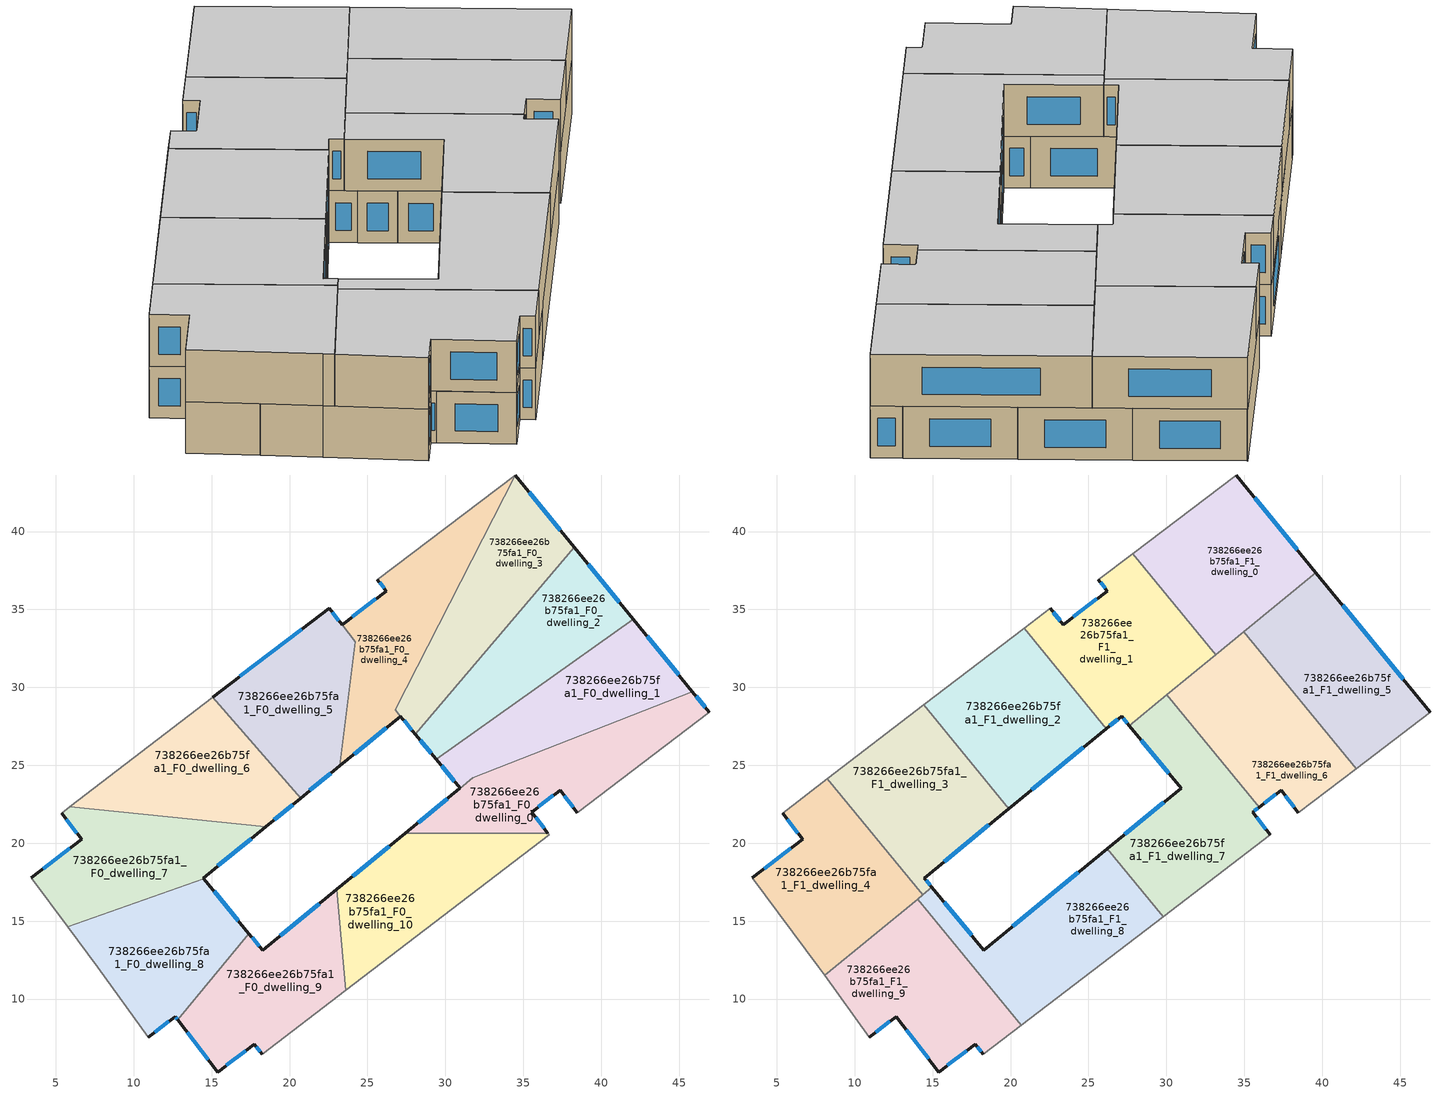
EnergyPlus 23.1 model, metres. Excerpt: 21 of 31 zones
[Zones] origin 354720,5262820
738266ee26b75fa1_F0_dwelling_0
 floor ground (EU_floor_Construction): 45.86,29.74 46.93,28.42 38.47,21.96 37.37,23.4 35.54,22 36.59,20.64 27.42,20.64 31.74,24.2 z0
 wall outside (EU_wall_Construction): 46.93,28.42 45.86,29.74 / 36.59,20.64 35.54,22 37.37,23.4 38.47,21.96 / 30.94,23.53 27.42,20.64 z0:3
 wall adiabatic (EU_wall_Construction): 38.47,21.96 46.93,28.42 z0:3
 wall to 738266ee26b75fa1_F0_dwelling_10 (EU_wall_Construction): 27.42,20.64 36.59,20.64 z0:3
 wall to 738266ee26b75fa1_F0_dwelling_1 (EU_wall_Construction): 31.74,24.2 30.94,23.54 / 45.86,29.74 31.75,24.2 z0:3
 window (EU_Window_Construction): 46.68,28.73 46.11,29.43 / 37.62,23.06 38.21,22.3 / 35.97,22.33 36.94,23.07 / 36.34,20.96 35.79,21.68 / 30.11,22.85 28.25,21.32 z0.7:2.3
738266ee26b75fa1_F0_dwelling_1
 floor ground (EU_floor_Construction): 42.06,34.37 45.86,29.74 31.74,24.2 30.94,23.54 29.4,25.4 z0
 wall outside (EU_wall_Construction): 45.86,29.74 42.06,34.37 / 29.4,25.4 30.94,23.54 z0:3
 wall to 738266ee26b75fa1_F0_dwelling_2 (EU_wall_Construction): 42.06,34.37 29.4,25.4 z0:3
 window (EU_Window_Construction): 44.97,30.82 42.95,33.28 / 29.77,24.96 30.58,23.97 z0.7:2.3
738266ee26b75fa1_F0_dwelling_10
 floor ground (EU_floor_Construction): 36.59,20.64 36.66,20.56 23.61,10.56 23.03,17.03 27.42,20.64 z0
 wall outside (EU_wall_Construction): 27.42,20.64 23.03,17.03 z0:3
 wall to 738266ee26b75fa1_F0_dwelling_9 (EU_wall_Construction): 23.03,17.03 23.61,10.56 z0:3
 wall adiabatic (EU_wall_Construction): 23.61,10.56 36.66,20.56 36.59,20.64 z0:3
 window (EU_Window_Construction): 26.39,19.8 24.06,17.88 z0.7:2.3
738266ee26b75fa1_F0_dwelling_2
 floor ground (EU_floor_Construction): 38.27,39 42.06,34.37 29.4,25.4 28.09,26.99 z0
 wall outside (EU_wall_Construction): 28.09,26.99 29.4,25.4 / 42.06,34.37 38.27,39 z0:3
 wall to 738266ee26b75fa1_F0_dwelling_3 (EU_wall_Construction): 38.27,39 28.09,26.99 z0:3
 window (EU_Window_Construction): 28.39,26.62 29.09,25.77 / 41.17,35.46 39.16,37.91 z0.7:2.3
738266ee26b75fa1_F0_dwelling_3
 floor ground (EU_floor_Construction): 34.5,43.6 38.27,39 28.09,26.99 26.78,28.58 z0
 wall outside (EU_wall_Construction): 38.27,39 34.5,43.6 / 27.12,28.16 28.09,26.99 z0:3
 wall to 738266ee26b75fa1_F0_dwelling_4 (EU_wall_Construction): 34.5,43.6 26.78,28.58 27.12,28.16 z0:3
 window (EU_Window_Construction): 37.39,40.08 35.39,42.52 / 27.35,27.88 27.86,27.27 z0.7:2.3
738266ee26b75fa1_F0_dwelling_4
 floor ground (EU_floor_Construction): 34.48,43.63 34.5,43.6 26.78,28.58 27.12,28.16 23.23,24.96 24.21,32.93 23.37,34.01 26.21,36.19 25.65,36.9 z0
 wall outside (EU_wall_Construction): 25.65,36.9 26.21,36.19 23.37,34.01 / 23.23,24.96 27.12,28.16 z0:3
 wall to 738266ee26b75fa1_F0_dwelling_5 (EU_wall_Construction): 23.37,34.01 24.21,32.93 23.23,24.96 z0:3
 wall adiabatic (EU_wall_Construction): 34.5,43.6 34.48,43.63 25.65,36.9 z0:3
 window (EU_Window_Construction): 25.54,35.68 24.04,34.52 / 25.78,36.73 26.08,36.35 / 24.14,25.71 26.21,27.41 z0.7:2.3
738266ee26b75fa1_F0_dwelling_5
 floor ground (EU_floor_Construction): 22.54,35.09 24.21,32.93 23.23,24.96 20.72,22.9 15.07,29.36 z0
 wall outside (EU_wall_Construction): 23.37,34.01 22.54,35.09 15.07,29.36 / 20.72,22.9 23.23,24.96 z0:3
 wall to 738266ee26b75fa1_F0_dwelling_6 (EU_wall_Construction): 15.07,29.36 20.72,22.9 z0:3
 window (EU_Window_Construction): 20.78,33.74 16.82,30.7 / 23.18,34.27 22.73,34.84 / 21.31,23.39 22.64,24.48 z0.7:2.3
738266ee26b75fa1_F0_dwelling_6
 floor ground (EU_floor_Construction): 15.07,29.36 20.72,22.9 18.49,21.07 5.91,22.33 z0
 wall outside (EU_wall_Construction): 18.49,21.07 20.72,22.9 z0:3
 wall to 738266ee26b75fa1_F0_dwelling_7 (EU_wall_Construction): 5.91,22.33 18.49,21.07 z0:3
 wall adiabatic (EU_wall_Construction): 15.07,29.36 5.91,22.33 z0:3
 window (EU_Window_Construction): 19.01,21.5 20.2,22.47 z0.7:2.3
 ceiling adiabatic (EU_roof_Construction): 20.72,22.9 15.07,29.36 5.91,22.33 8.25,24.13 10.07,21.92 18.49,21.07 z3
738266ee26b75fa1_F0_dwelling_7
 floor ground (EU_floor_Construction): 18.49,21.07 14.46,17.76 14.48,17.74 5.76,14.64 3.43,17.78 6.66,20.26 5.37,21.92 5.91,22.33 z0
 wall outside (EU_wall_Construction): 5.37,21.92 6.66,20.26 3.43,17.78 / 14.48,17.74 14.46,17.76 18.49,21.07 z0:3
 wall adiabatic (EU_wall_Construction): 5.91,22.33 5.37,21.92 / 3.43,17.78 5.76,14.64 z0:3
 wall to 738266ee26b75fa1_F0_dwelling_8 (EU_wall_Construction): 5.76,14.64 14.48,17.74 z0:3
 window (EU_Window_Construction): 5.67,21.53 6.36,20.65 / 15.41,18.54 17.54,20.29 / 5.9,19.68 4.19,18.36 z0.7:2.3
738266ee26b75fa1_F0_dwelling_8
 floor ground (EU_floor_Construction): 14.48,17.74 17.4,14.2 12.83,8.66 12.66,8.88 10.94,7.55 7.69,12.04 5.76,14.64 z0
 wall outside (EU_wall_Construction): 17.4,14.2 14.48,17.74 / 10.94,7.55 12.66,8.88 12.83,8.66 z0:3
 wall adiabatic (EU_wall_Construction): 5.76,14.64 7.69,12.04 10.94,7.55 z0:3
 wall to 738266ee26b75fa1_F0_dwelling_9 (EU_wall_Construction): 12.83,8.66 17.4,14.2 z0:3
 window (EU_Window_Construction): 16.71,15.03 15.17,16.91 / 12.7,8.83 12.79,8.71 / 11.34,7.86 12.25,8.57 z0.7:2.3
738266ee26b75fa1_F0_dwelling_9
 floor ground (EU_floor_Construction): 23.03,17.03 23.61,10.56 18.24,6.45 17.73,7.11 15.4,5.32 12.83,8.66 17.4,14.2 18.28,13.13 z0
 wall outside (EU_wall_Construction): 12.83,8.66 15.4,5.32 17.73,7.11 18.24,6.45 / 23.03,17.03 18.28,13.13 17.4,14.2 z0:3
 wall adiabatic (EU_wall_Construction): 18.24,6.45 23.61,10.56 z0:3
 window (EU_Window_Construction): 15.94,5.74 17.18,6.69 / 13.43,7.87 14.79,6.1 / 18.07,13.38 17.6,13.95 / 21.91,16.12 19.39,14.05 / 17.85,6.95 18.12,6.6 z0.7:2.3
738266ee26b75fa1_F1_dwelling_0
 floor to 738266ee26b75fa1_F0_dwelling_3 (EU_floor_Construction): 34.5,43.6 38.27,39 32.8,32.54 30.35,35.53 z3
 floor to 738266ee26b75fa1_F0_dwelling_2 (EU_floor_Construction): 38.27,39 39.6,37.37 33.17,32.09 32.8,32.54 z3
 floor to 738266ee26b75fa1_F0_dwelling_4 (EU_floor_Construction): 34.48,43.63 34.5,43.6 30.35,35.53 27.85,38.58 z3
 wall outside (EU_wall_Construction): 39.6,37.37 34.48,43.63 z3:6
 wall to 738266ee26b75fa1_F1_dwelling_1 (EU_wall_Construction): 27.85,38.58 33.17,32.09 z3:6
 wall adiabatic (EU_wall_Construction): 34.48,43.63 27.85,38.58 z3:6
 wall to 738266ee26b75fa1_F1_dwelling_5 (EU_wall_Construction): 34.97,33.58 39.6,37.37 z3:6
 wall to 738266ee26b75fa1_F1_dwelling_6 (EU_wall_Construction): 33.17,32.09 34.97,33.58 z3:6
 window (EU_Window_Construction): 38.4,38.84 35.68,42.16 z3.7:5.3
 ceiling to 738266ee26b75fa1_F2_dwelling_0 (EU_floor_Construction): 39.6,37.37 34.48,43.63 27.85,38.58 33.17,32.09 z6
738266ee26b75fa1_F1_dwelling_1
 floor to 738266ee26b75fa1_F0_dwelling_4 (EU_floor_Construction): 27.85,38.58 30.35,35.53 26.78,28.58 27.12,28.16 26.15,27.36 23.87,30.14 24.21,32.93 23.37,34.01 26.21,36.19 25.65,36.9 z3
 floor to 738266ee26b75fa1_F0_dwelling_5 (EU_floor_Construction): 22.54,35.09 24.21,32.93 23.87,30.14 20.87,33.8 z3
 floor to 738266ee26b75fa1_F0_dwelling_3 (EU_floor_Construction): 30.35,35.53 32.8,32.54 30.69,30.07 27.63,27.55 26.78,28.58 z3
 floor to 738266ee26b75fa1_F0_dwelling_2 (EU_floor_Construction): 32.8,32.54 33.17,32.09 30.69,30.07 z3
 wall outside (EU_wall_Construction): 25.65,36.9 26.21,36.19 23.37,34.01 22.54,35.09 / 26.15,27.36 27.12,28.16 27.62,27.55 z3:6
 wall adiabatic (EU_wall_Construction): 27.85,38.58 25.65,36.9 / 22.54,35.09 20.87,33.8 z3:6
 wall to 738266ee26b75fa1_F1_dwelling_2 (EU_wall_Construction): 20.87,33.8 26.15,27.36 z3:6
 wall to 738266ee26b75fa1_F1_dwelling_6 (EU_wall_Construction): 30.04,29.53 33.17,32.09 z3:6
 wall to 738266ee26b75fa1_F1_dwelling_7 (EU_wall_Construction): 27.62,27.55 30.04,29.53 z3:6
 window (EU_Window_Construction): 25.78,36.73 26.08,36.35 / 27.24,28.01 27.51,27.69 / 26.38,27.55 26.89,27.97 / 23.18,34.26 22.74,34.83 / 25.54,35.68 24.04,34.52 z3.7:5.3
 ceiling to 738266ee26b75fa1_F2_dwelling_1 (EU_floor_Construction): 33.17,32.09 27.85,38.58 25.65,36.9 26.21,36.19 23.37,34.01 22.54,35.09 20.87,33.8 26.15,27.36 27.12,28.16 27.62,27.55 z6
738266ee26b75fa1_F1_dwelling_2
 floor to 738266ee26b75fa1_F0_dwelling_5 (EU_floor_Construction): 20.87,33.8 23.87,30.14 23.23,24.96 20.72,22.9 15.07,29.36 z3
 floor to 738266ee26b75fa1_F0_dwelling_4 (EU_floor_Construction): 23.87,30.14 26.15,27.36 23.23,24.96 z3
 floor adiabatic (EU_floor_Construction): 15.07,29.36 20.72,22.9 19.89,22.22 14.43,28.87 z3
 wall outside (EU_wall_Construction): 19.89,22.22 26.15,27.36 z3:6
 wall to 738266ee26b75fa1_F1_dwelling_3 (EU_wall_Construction): 14.43,28.87 19.89,22.22 z3:6
 wall adiabatic (EU_wall_Construction): 20.87,33.8 14.43,28.87 z3:6
 window (EU_Window_Construction): 21.36,23.43 24.68,26.15 z3.7:5.3
 ceiling to 738266ee26b75fa1_F2_dwelling_2 (EU_floor_Construction): 26.15,27.36 20.87,33.8 14.43,28.87 19.89,22.22 z6
738266ee26b75fa1_F1_dwelling_3
 floor adiabatic (EU_floor_Construction): 14.43,28.87 19.89,22.22 18.49,21.07 10.07,21.92 8.25,24.13 z3
 floor to 738266ee26b75fa1_F0_dwelling_7 (EU_floor_Construction): 18.49,21.07 14.46,17.76 14.48,17.73 13.72,17.46 10.07,21.92 z3
 floor to 738266ee26b75fa1_F0_dwelling_8 (EU_floor_Construction): 14.48,17.73 14.96,17.16 14.36,16.68 13.72,17.46 z3
 wall outside (EU_wall_Construction): 14.96,17.16 14.46,17.76 19.89,22.22 z3:6
 wall to 738266ee26b75fa1_F1_dwelling_4 (EU_wall_Construction): 8.25,24.13 14.36,16.68 z3:6
 wall adiabatic (EU_wall_Construction): 14.43,28.87 8.25,24.13 z3:6
 wall to 738266ee26b75fa1_F1_dwelling_8 (EU_wall_Construction): 14.36,16.68 14.96,17.16 z3:6
 window (EU_Window_Construction): 14.84,17.3 14.58,17.62 / 15.74,18.81 18.62,21.17 z3.7:5.3
 ceiling to 738266ee26b75fa1_F2_dwelling_3 (EU_floor_Construction): 14.96,17.16 14.46,17.76 19.89,22.22 14.43,28.87 8.25,24.13 14.36,16.68 z6
738266ee26b75fa1_F1_dwelling_4
 floor to 738266ee26b75fa1_F0_dwelling_7 (EU_floor_Construction): 10.07,21.92 13.72,17.46 5.76,14.64 3.43,17.78 6.66,20.26 5.37,21.92 5.91,22.33 z3
 floor to 738266ee26b75fa1_F0_dwelling_8 (EU_floor_Construction): 13.72,17.46 14.36,16.68 8.07,11.52 7.69,12.04 5.76,14.64 z3
 floor to 738266ee26b75fa1_F0_dwelling_6 (EU_floor_Construction): 8.25,24.13 10.07,21.92 5.91,22.33 z3
 wall outside (EU_wall_Construction): 5.37,21.92 6.66,20.26 3.43,17.78 z3:6
 wall adiabatic (EU_wall_Construction): 8.25,24.13 5.37,21.92 / 3.43,17.78 7.69,12.04 8.07,11.52 z3:6
 wall to 738266ee26b75fa1_F1_dwelling_9 (EU_wall_Construction): 8.07,11.52 14.04,16.41 z3:6
 wall to 738266ee26b75fa1_F1_dwelling_8 (EU_wall_Construction): 14.04,16.41 14.36,16.68 z3:6
 window (EU_Window_Construction): 5.9,19.68 4.19,18.36 / 5.67,21.53 6.36,20.65 z3.7:5.3
 ceiling to 738266ee26b75fa1_F2_dwelling_4 (EU_floor_Construction): 14.36,16.68 8.25,24.13 5.37,21.92 6.66,20.26 3.43,17.78 7.69,12.04 8.07,11.52 z6
738266ee26b75fa1_F1_dwelling_5
 floor to 738266ee26b75fa1_F0_dwelling_1 (EU_floor_Construction): 42.06,34.37 45.86,29.74 40,27.44 37.17,30.9 z3
 floor to 738266ee26b75fa1_F0_dwelling_0 (EU_floor_Construction): 45.86,29.74 46.93,28.42 42.18,24.79 40,27.44 z3
 floor to 738266ee26b75fa1_F0_dwelling_2 (EU_floor_Construction): 39.6,37.37 42.06,34.37 37.17,30.9 34.97,33.58 z3
 wall outside (EU_wall_Construction): 46.93,28.42 39.6,37.37 z3:6
 wall to 738266ee26b75fa1_F1_dwelling_6 (EU_wall_Construction): 34.97,33.58 42.18,24.79 z3:6
 wall adiabatic (EU_wall_Construction): 42.18,24.79 46.93,28.42 z3:6
 window (EU_Window_Construction): 45.21,30.52 41.32,35.27 z3.7:5.3
 ceiling to 738266ee26b75fa1_F2_dwelling_5 (EU_floor_Construction): 46.93,28.42 39.6,37.37 34.97,33.58 42.18,24.79 z6
738266ee26b75fa1_F1_dwelling_6
 floor to 738266ee26b75fa1_F0_dwelling_0 (EU_floor_Construction): 40,27.44 42.18,24.79 38.47,21.96 37.37,23.4 35.96,22.31 33.76,24.99 z3
 floor to 738266ee26b75fa1_F0_dwelling_1 (EU_floor_Construction): 37.17,30.9 40,27.44 33.76,24.99 31.95,27.2 z3
 floor to 738266ee26b75fa1_F0_dwelling_2 (EU_floor_Construction): 34.97,33.58 37.17,30.9 31.95,27.2 30.14,29.41 30.69,30.07 z3
 floor to 738266ee26b75fa1_F0_dwelling_3 (EU_floor_Construction): 30.69,30.07 30.14,29.41 30.04,29.53 z3
 wall outside (EU_wall_Construction): 35.96,22.31 37.37,23.4 38.47,21.96 z3:6
 wall adiabatic (EU_wall_Construction): 38.47,21.96 42.18,24.79 z3:6
 wall to 738266ee26b75fa1_F1_dwelling_7 (EU_wall_Construction): 30.04,29.53 35.96,22.31 z3:6
 window (EU_Window_Construction): 37.62,23.06 38.21,22.3 / 36.29,22.57 37.03,23.14 z3.7:5.3
 ceiling to 738266ee26b75fa1_F2_dwelling_6 (EU_floor_Construction): 42.18,24.79 34.97,33.58 30.04,29.53 35.96,22.31 37.37,23.4 38.47,21.96 z6
738266ee26b75fa1_F1_dwelling_7
 floor to 738266ee26b75fa1_F0_dwelling_2 (EU_floor_Construction): 30.14,29.41 31.95,27.2 29.4,25.4 28.09,26.99 z3
 floor to 738266ee26b75fa1_F0_dwelling_0 (EU_floor_Construction): 35.96,22.31 35.54,22 36.59,20.64 27.42,20.64 31.75,24.2 33.76,24.99 z3
 floor to 738266ee26b75fa1_F0_dwelling_10 (EU_floor_Construction): 36.59,20.64 36.66,20.56 29.79,15.3 26.22,19.65 27.42,20.64 z3
 floor to 738266ee26b75fa1_F0_dwelling_1 (EU_floor_Construction): 31.95,27.2 33.76,24.99 31.75,24.2 30.94,23.54 29.4,25.4 z3
 floor to 738266ee26b75fa1_F0_dwelling_3 (EU_floor_Construction): 30.04,29.53 30.14,29.41 28.09,26.99 28.04,27.05 27.63,27.55 z3
 wall outside (EU_wall_Construction): 27.62,27.55 30.94,23.54 26.22,19.65 / 36.66,20.56 35.54,22 35.96,22.31 z3:6
 wall to 738266ee26b75fa1_F1_dwelling_8 (EU_wall_Construction): 26.22,19.65 29.79,15.3 z3:6
 wall adiabatic (EU_wall_Construction): 29.79,15.3 36.66,20.56 z3:6
 window (EU_Window_Construction): 29.83,22.62 27.33,20.56 / 28.4,26.61 30.16,24.48 / 35.64,22.07 35.86,22.24 / 36.39,20.9 35.81,21.66 z3.7:5.3
 ceiling to 738266ee26b75fa1_F2_dwelling_7 (EU_floor_Construction): 36.66,20.56 35.54,22 35.96,22.31 30.04,29.53 27.62,27.55 30.94,23.54 26.22,19.65 29.79,15.3 z6
738266ee26b75fa1_F1_dwelling_8
 floor to 738266ee26b75fa1_F0_dwelling_10 (EU_floor_Construction): 26.22,19.65 29.79,15.3 23.61,10.56 23.03,17.03 z3
 floor to 738266ee26b75fa1_F0_dwelling_8 (EU_floor_Construction): 14.96,17.16 17.4,14.2 16.62,13.26 14.04,16.41 z3
 floor to 738266ee26b75fa1_F0_dwelling_9 (EU_floor_Construction): 23.03,17.03 23.61,10.56 20.68,8.32 16.62,13.26 17.4,14.2 18.28,13.13 z3
 wall outside (EU_wall_Construction): 26.22,19.65 18.28,13.13 14.96,17.16 z3:6
 wall adiabatic (EU_wall_Construction): 20.68,8.32 29.79,15.3 z3:6
 wall to 738266ee26b75fa1_F1_dwelling_9 (EU_wall_Construction): 14.04,16.41 20.68,8.32 z3:6
 window (EU_Window_Construction): 17.5,14.08 15.74,16.22 / 24.35,18.12 20.14,14.66 z3.7:5.3
 ceiling to 738266ee26b75fa1_F2_dwelling_8 (EU_floor_Construction): 29.79,15.3 26.22,19.65 18.28,13.13 14.96,17.16 14.04,16.41 20.68,8.32 z6
738266ee26b75fa1_F1_dwelling_9
 floor to 738266ee26b75fa1_F0_dwelling_8 (EU_floor_Construction): 14.04,16.41 16.62,13.26 12.83,8.66 12.66,8.88 10.94,7.55 8.07,11.52 z3
 floor to 738266ee26b75fa1_F0_dwelling_9 (EU_floor_Construction): 16.62,13.26 20.68,8.32 18.24,6.45 17.73,7.11 15.4,5.32 12.83,8.66 z3
 wall outside (EU_wall_Construction): 10.94,7.55 12.66,8.88 15.4,5.32 17.73,7.11 18.24,6.45 z3:6
 wall adiabatic (EU_wall_Construction): 8.07,11.52 10.94,7.55 / 18.24,6.45 20.68,8.32 z3:6
 window (EU_Window_Construction): 13.3,8.04 14.75,6.15 / 11.34,7.86 12.25,8.57 / 17.85,6.95 18.12,6.6 / 15.94,5.74 17.18,6.69 z3.7:5.3
 ceiling to 738266ee26b75fa1_F2_dwelling_9 (EU_floor_Construction): 18.24,6.45 20.68,8.32 14.04,16.41 8.07,11.52 10.94,7.55 12.66,8.88 15.4,5.32 17.73,7.11 z6
[Building]
EU S2 Campaign: North Axis=0; Terrain=City; Solar Distribution=FullExterior
[Site:Location]
Budapest.Ferenc.Liszt.Intl.AP: Latitude=47.437; Longitude=19.256; Time Zone=1; Elevation=185
[SizingPeriod:WeatherFileDays]
AnnualSizingPeriod: Begin Month=1; Begin Day of Month=1; End Month=12; End Day of Month=31; Day of Week for Start Day=Monday; Use Weather File Daylight Saving Period=No; Use Weather File Rain and Snow Indicators=No
[MATERIAL]
EU_InternalMass_Material: Roughness=MediumRough; Thickness=0.1; Conductivity=1; Density=1800; Specific Heat=900; Thermal Absorptance=0.9; Solar Absorptance=0.7; Visible Absorptance=0.7
[MATERIAL:NOMASS] Roughness=MediumRough; Thermal Absorptance=0.9; Solar Absorptance=0.7; Visible Absorptance=0.7
Name | Thermal Resistance
EU_wall_NoMass | 0.832559
EU_roof_NoMass | 1.39638
EU_floor_NoMass | 0.872794
[WINDOWMATERIAL:SIMPLEGLAZINGSYSTEM]
EU_Window_SimpleGlazing: UFactor=2.79869; Solar Heat Gain Coefficient=0.75; Visible Transmittance=0.75
[CONSTRUCTION]
EU_wall_Construction: EU_wall_NoMass
EU_roof_Construction: EU_roof_NoMass
EU_floor_Construction: EU_floor_NoMass
EU_Window_Construction: EU_Window_SimpleGlazing
EU_InternalMass_Construction: EU_InternalMass_Material
[ZONE] Type=1; Multiplier=1; Ceiling Height=autocalculate; Floor Area=autocalculate; Part of Total Floor Area=Yes
Name | Volume
738266ee26b75fa1_F0_dwelling_0 | 186.58
738266ee26b75fa1_F1_dwelling_0 | 205.801
738266ee26b75fa1_F0_dwelling_1 | 187.631
738266ee26b75fa1_F1_dwelling_1; 738266ee26b75fa1_F1_dwelling_9 | 205.797
738266ee26b75fa1_F0_dwelling_10; 738266ee26b75fa1_F0_dwelling_8 | 187.1
738266ee26b75fa1_F0_dwelling_2 | 187.088
738266ee26b75fa1_F1_dwelling_2 | 205.811
738266ee26b75fa1_F0_dwelling_3 | 186.078
738266ee26b75fa1_F1_dwelling_3 | 205.783
738266ee26b75fa1_F0_dwelling_4 | 190.873
738266ee26b75fa1_F1_dwelling_4 | 205.788
738266ee26b75fa1_F0_dwelling_5 | 184.318
738266ee26b75fa1_F1_dwelling_5 | 205.792
738266ee26b75fa1_F0_dwelling_6 | 187.117
738266ee26b75fa1_F1_dwelling_6 | 205.807
738266ee26b75fa1_F0_dwelling_7 | 187.097
738266ee26b75fa1_F1_dwelling_7; 738266ee26b75fa1_F1_dwelling_8 | 205.812
738266ee26b75fa1_F0_dwelling_9 | 187.076
[INTERNALMASS] Construction=EU_InternalMass_Construction
Name | Zone or ZoneList | Surface Area
738266ee26b75fa1_F0_dwelling_0_EU_InternalMass | 738266ee26b75fa1_F0_dwelling_0 | 62.1923
738266ee26b75fa1_F0_dwelling_1_EU_InternalMass | 738266ee26b75fa1_F0_dwelling_1 | 62.5435
738266ee26b75fa1_F0_dwelling_2_EU_InternalMass | 738266ee26b75fa1_F0_dwelling_2 | 62.3629
738266ee26b75fa1_F0_dwelling_3_EU_InternalMass | 738266ee26b75fa1_F0_dwelling_3 | 62.0293
738266ee26b75fa1_F0_dwelling_4_EU_InternalMass | 738266ee26b75fa1_F0_dwelling_4 | 63.6263
738266ee26b75fa1_F0_dwelling_5_EU_InternalMass | 738266ee26b75fa1_F0_dwelling_5 | 61.437
738266ee26b75fa1_F0_dwelling_6_EU_InternalMass | 738266ee26b75fa1_F0_dwelling_6 | 62.3724
738266ee26b75fa1_F0_dwelling_7_EU_InternalMass | 738266ee26b75fa1_F0_dwelling_7 | 62.3656
738266ee26b75fa1_F0_dwelling_8_EU_InternalMass | 738266ee26b75fa1_F0_dwelling_8 | 62.3668
738266ee26b75fa1_F0_dwelling_9_EU_InternalMass | 738266ee26b75fa1_F0_dwelling_9 | 62.3589
738266ee26b75fa1_F0_dwelling_10_EU_InternalMass | 738266ee26b75fa1_F0_dwelling_10 | 62.3667
738266ee26b75fa1_F1_dwelling_0_EU_InternalMass | 738266ee26b75fa1_F1_dwelling_0 | 68.6006
738266ee26b75fa1_F1_dwelling_1_EU_InternalMass | 738266ee26b75fa1_F1_dwelling_1 | 68.5987
738266ee26b75fa1_F1_dwelling_2_EU_InternalMass | 738266ee26b75fa1_F1_dwelling_2 | 68.6038
738266ee26b75fa1_F1_dwelling_3_EU_InternalMass | 738266ee26b75fa1_F1_dwelling_3 | 68.5941
738266ee26b75fa1_F1_dwelling_4_EU_InternalMass | 738266ee26b75fa1_F1_dwelling_4 | 68.5959
738266ee26b75fa1_F1_dwelling_5_EU_InternalMass | 738266ee26b75fa1_F1_dwelling_5 | 68.5975
738266ee26b75fa1_F1_dwelling_6_EU_InternalMass | 738266ee26b75fa1_F1_dwelling_6 | 68.6024
738266ee26b75fa1_F1_dwelling_7_EU_InternalMass | 738266ee26b75fa1_F1_dwelling_7 | 68.6041
738266ee26b75fa1_F1_dwelling_8_EU_InternalMass | 738266ee26b75fa1_F1_dwelling_8 | 68.604
738266ee26b75fa1_F1_dwelling_9_EU_InternalMass | 738266ee26b75fa1_F1_dwelling_9 | 68.5994
[OTHEREQUIPMENT] Fuel Type=Electricity; Design Level Calculation Method=Watts/Area; Power per Zone Floor Area=1; Fraction Latent=0; Fraction Radiant=0; Fraction Lost=0; Carbon Dioxide Generation Rate=0; EndUse Subcategory=EU_Step8_InternalGains
Name | Zone or ZoneList or Space or SpaceList | Schedule
EU_Step8_InternalGain_738266ee26b75fa1_F0_dwelling_0_f000 | 738266ee26b75fa1_F0_dwelling_0 | EU_Step8_GainSchedule_738266ee26b75fa1_F0_dwelling_0_f000
EU_Step8_InternalGain_738266ee26b75fa1_F0_dwelling_1_f000 | 738266ee26b75fa1_F0_dwelling_1 | EU_Step8_GainSchedule_738266ee26b75fa1_F0_dwelling_1_f000
EU_Step8_InternalGain_738266ee26b75fa1_F0_dwelling_2_f000 | 738266ee26b75fa1_F0_dwelling_2 | EU_Step8_GainSchedule_738266ee26b75fa1_F0_dwelling_2_f000
EU_Step8_InternalGain_738266ee26b75fa1_F0_dwelling_3_f000 | 738266ee26b75fa1_F0_dwelling_3 | EU_Step8_GainSchedule_738266ee26b75fa1_F0_dwelling_3_f000
EU_Step8_InternalGain_738266ee26b75fa1_F0_dwelling_4_f000 | 738266ee26b75fa1_F0_dwelling_4 | EU_Step8_GainSchedule_738266ee26b75fa1_F0_dwelling_4_f000
EU_Step8_InternalGain_738266ee26b75fa1_F0_dwelling_5_f000 | 738266ee26b75fa1_F0_dwelling_5 | EU_Step8_GainSchedule_738266ee26b75fa1_F0_dwelling_5_f000
EU_Step8_InternalGain_738266ee26b75fa1_F0_dwelling_6_f000 | 738266ee26b75fa1_F0_dwelling_6 | EU_Step8_GainSchedule_738266ee26b75fa1_F0_dwelling_6_f000
EU_Step8_InternalGain_738266ee26b75fa1_F0_dwelling_7_f000 | 738266ee26b75fa1_F0_dwelling_7 | EU_Step8_GainSchedule_738266ee26b75fa1_F0_dwelling_7_f000
EU_Step8_InternalGain_738266ee26b75fa1_F0_dwelling_8_f000 | 738266ee26b75fa1_F0_dwelling_8 | EU_Step8_GainSchedule_738266ee26b75fa1_F0_dwelling_8_f000
EU_Step8_InternalGain_738266ee26b75fa1_F0_dwelling_9_f000 | 738266ee26b75fa1_F0_dwelling_9 | EU_Step8_GainSchedule_738266ee26b75fa1_F0_dwelling_9_f000
EU_Step8_InternalGain_738266ee26b75fa1_F0_dwelling_10_f000 | 738266ee26b75fa1_F0_dwelling_10 | EU_Step8_GainSchedule_738266ee26b75fa1_F0_dwelling_10_f000
EU_Step8_InternalGain_738266ee26b75fa1_F1_dwelling_0_f000 | 738266ee26b75fa1_F1_dwelling_0 | EU_Step8_GainSchedule_738266ee26b75fa1_F1_dwelling_0_f000
EU_Step8_InternalGain_738266ee26b75fa1_F1_dwelling_1_f000 | 738266ee26b75fa1_F1_dwelling_1 | EU_Step8_GainSchedule_738266ee26b75fa1_F1_dwelling_1_f000
EU_Step8_InternalGain_738266ee26b75fa1_F1_dwelling_2_f000 | 738266ee26b75fa1_F1_dwelling_2 | EU_Step8_GainSchedule_738266ee26b75fa1_F1_dwelling_2_f000
EU_Step8_InternalGain_738266ee26b75fa1_F1_dwelling_3_f000 | 738266ee26b75fa1_F1_dwelling_3 | EU_Step8_GainSchedule_738266ee26b75fa1_F1_dwelling_3_f000
EU_Step8_InternalGain_738266ee26b75fa1_F1_dwelling_4_f000 | 738266ee26b75fa1_F1_dwelling_4 | EU_Step8_GainSchedule_738266ee26b75fa1_F1_dwelling_4_f000
EU_Step8_InternalGain_738266ee26b75fa1_F1_dwelling_5_f000 | 738266ee26b75fa1_F1_dwelling_5 | EU_Step8_GainSchedule_738266ee26b75fa1_F1_dwelling_5_f000
EU_Step8_InternalGain_738266ee26b75fa1_F1_dwelling_6_f000 | 738266ee26b75fa1_F1_dwelling_6 | EU_Step8_GainSchedule_738266ee26b75fa1_F1_dwelling_6_f000
EU_Step8_InternalGain_738266ee26b75fa1_F1_dwelling_7_f000 | 738266ee26b75fa1_F1_dwelling_7 | EU_Step8_GainSchedule_738266ee26b75fa1_F1_dwelling_7_f000
EU_Step8_InternalGain_738266ee26b75fa1_F1_dwelling_8_f000 | 738266ee26b75fa1_F1_dwelling_8 | EU_Step8_GainSchedule_738266ee26b75fa1_F1_dwelling_8_f000
EU_Step8_InternalGain_738266ee26b75fa1_F1_dwelling_9_f000 | 738266ee26b75fa1_F1_dwelling_9 | EU_Step8_GainSchedule_738266ee26b75fa1_F1_dwelling_9_f000
[ZONEVENTILATION:DESIGNFLOWRATE] Schedule=EU_AlwaysOn; Design Flow Rate Calculation Method=AirChanges/Hour; Air Changes per Hour=0.475469; Ventilation Type=Natural; Fan Pressure Rise=0; Fan Total Efficiency=1; Constant Term Coefficient=1; Temperature Term Coefficient=0; Velocity Term Coefficient=0; Velocity Squared Term Coefficient=0; Minimum Indoor Temperature=-100; Maximum Indoor Temperature=100; Delta Temperature=-100; Minimum Outdoor Temperature=-100; Maximum Outdoor Temperature=100; Maximum Wind Speed=40
Name | Zone or ZoneList or Space or SpaceList
EU_ConstantAir_738266ee26b75fa1_F0_dwelling_0 | 738266ee26b75fa1_F0_dwelling_0
EU_ConstantAir_738266ee26b75fa1_F0_dwelling_1 | 738266ee26b75fa1_F0_dwelling_1
EU_ConstantAir_738266ee26b75fa1_F0_dwelling_2 | 738266ee26b75fa1_F0_dwelling_2
EU_ConstantAir_738266ee26b75fa1_F0_dwelling_3 | 738266ee26b75fa1_F0_dwelling_3
EU_ConstantAir_738266ee26b75fa1_F0_dwelling_4 | 738266ee26b75fa1_F0_dwelling_4
EU_ConstantAir_738266ee26b75fa1_F0_dwelling_5 | 738266ee26b75fa1_F0_dwelling_5
EU_ConstantAir_738266ee26b75fa1_F0_dwelling_6 | 738266ee26b75fa1_F0_dwelling_6
EU_ConstantAir_738266ee26b75fa1_F0_dwelling_7 | 738266ee26b75fa1_F0_dwelling_7
EU_ConstantAir_738266ee26b75fa1_F0_dwelling_8 | 738266ee26b75fa1_F0_dwelling_8
EU_ConstantAir_738266ee26b75fa1_F0_dwelling_9 | 738266ee26b75fa1_F0_dwelling_9
EU_ConstantAir_738266ee26b75fa1_F0_dwelling_10 | 738266ee26b75fa1_F0_dwelling_10
EU_ConstantAir_738266ee26b75fa1_F1_dwelling_0 | 738266ee26b75fa1_F1_dwelling_0
EU_ConstantAir_738266ee26b75fa1_F1_dwelling_1 | 738266ee26b75fa1_F1_dwelling_1
EU_ConstantAir_738266ee26b75fa1_F1_dwelling_2 | 738266ee26b75fa1_F1_dwelling_2
EU_ConstantAir_738266ee26b75fa1_F1_dwelling_3 | 738266ee26b75fa1_F1_dwelling_3
EU_ConstantAir_738266ee26b75fa1_F1_dwelling_4 | 738266ee26b75fa1_F1_dwelling_4
EU_ConstantAir_738266ee26b75fa1_F1_dwelling_5 | 738266ee26b75fa1_F1_dwelling_5
EU_ConstantAir_738266ee26b75fa1_F1_dwelling_6 | 738266ee26b75fa1_F1_dwelling_6
EU_ConstantAir_738266ee26b75fa1_F1_dwelling_7 | 738266ee26b75fa1_F1_dwelling_7
EU_ConstantAir_738266ee26b75fa1_F1_dwelling_8 | 738266ee26b75fa1_F1_dwelling_8
EU_ConstantAir_738266ee26b75fa1_F1_dwelling_9 | 738266ee26b75fa1_F1_dwelling_9
[HVACTEMPLATE:THERMOSTAT] Constant Heating Setpoint=20; Constant Cooling Setpoint=50
EU_HeatOnly_738266ee26b75fa1_F0_dwelling_0; EU_HeatOnly_738266ee26b75fa1_F0_dwelling_1; EU_HeatOnly_738266ee26b75fa1_F0_dwelling_2; EU_HeatOnly_738266ee26b75fa1_F0_dwelling_3; EU_HeatOnly_738266ee26b75fa1_F0_dwelling_4; EU_HeatOnly_738266ee26b75fa1_F0_dwelling_5; EU_HeatOnly_738266ee26b75fa1_F0_dwelling_6; EU_HeatOnly_738266ee26b75fa1_F0_dwelling_7; EU_HeatOnly_738266ee26b75fa1_F0_dwelling_8; EU_HeatOnly_738266ee26b75fa1_F0_dwelling_9; EU_HeatOnly_738266ee26b75fa1_F0_dwelling_10; EU_HeatOnly_738266ee26b75fa1_F1_dwelling_0; EU_HeatOnly_738266ee26b75fa1_F1_dwelling_1; EU_HeatOnly_738266ee26b75fa1_F1_dwelling_2; EU_HeatOnly_738266ee26b75fa1_F1_dwelling_3; EU_HeatOnly_738266ee26b75fa1_F1_dwelling_4; EU_HeatOnly_738266ee26b75fa1_F1_dwelling_5; EU_HeatOnly_738266ee26b75fa1_F1_dwelling_6; EU_HeatOnly_738266ee26b75fa1_F1_dwelling_7; EU_HeatOnly_738266ee26b75fa1_F1_dwelling_8; EU_HeatOnly_738266ee26b75fa1_F1_dwelling_9; EU_HeatOnly_738266ee26b75fa1_F2_dwelling_0; EU_HeatOnly_738266ee26b75fa1_F2_dwelling_1; EU_HeatOnly_738266ee26b75fa1_F2_dwelling_2; EU_HeatOnly_738266ee26b75fa1_F2_dwelling_3; EU_HeatOnly_738266ee26b75fa1_F2_dwelling_4; EU_HeatOnly_738266ee26b75fa1_F2_dwelling_5; EU_HeatOnly_738266ee26b75fa1_F2_dwelling_6; EU_HeatOnly_738266ee26b75fa1_F2_dwelling_7; EU_HeatOnly_738266ee26b75fa1_F2_dwelling_8; EU_HeatOnly_738266ee26b75fa1_F2_dwelling_9
[HVACTEMPLATE:ZONE:IDEALLOADSAIRSYSTEM] System Availability Schedule=EU_AlwaysOn; Maximum Heating Supply Air Temperature=50; Minimum Cooling Supply Air Temperature=13; Maximum Heating Supply Air Humidity Ratio=0.0156; Minimum Cooling Supply Air Humidity Ratio=0.0077; Heating Limit=NoLimit; Cooling Limit=NoLimit; Heating Availability Schedule=EU_AlwaysOn; Cooling Availability Schedule=EU_CoolingOff; Dehumidification Control Type=ConstantSensibleHeatRatio; Cooling Sensible Heat Ratio=0.7; Dehumidification Setpoint=60; Humidification Control Type=None; Humidification Setpoint=30; Outdoor Air Method=None; Outdoor Air Flow Rate per Person=0.00944; Outdoor Air Flow Rate per Zone Floor Area=0; Outdoor Air Flow Rate per Zone=0; Demand Controlled Ventilation Type=None; Outdoor Air Economizer Type=NoEconomizer; Heat Recovery Type=None; Sensible Heat Recovery Effectiveness=0.7; Latent Heat Recovery Effectiveness=0.65
Name | Template Thermostat
738266ee26b75fa1_F0_dwelling_0 | EU_HeatOnly_738266ee26b75fa1_F0_dwelling_0
738266ee26b75fa1_F0_dwelling_1 | EU_HeatOnly_738266ee26b75fa1_F0_dwelling_1
738266ee26b75fa1_F0_dwelling_2 | EU_HeatOnly_738266ee26b75fa1_F0_dwelling_2
738266ee26b75fa1_F0_dwelling_3 | EU_HeatOnly_738266ee26b75fa1_F0_dwelling_3
738266ee26b75fa1_F0_dwelling_4 | EU_HeatOnly_738266ee26b75fa1_F0_dwelling_4
738266ee26b75fa1_F0_dwelling_5 | EU_HeatOnly_738266ee26b75fa1_F0_dwelling_5
738266ee26b75fa1_F0_dwelling_6 | EU_HeatOnly_738266ee26b75fa1_F0_dwelling_6
738266ee26b75fa1_F0_dwelling_7 | EU_HeatOnly_738266ee26b75fa1_F0_dwelling_7
738266ee26b75fa1_F0_dwelling_8 | EU_HeatOnly_738266ee26b75fa1_F0_dwelling_8
738266ee26b75fa1_F0_dwelling_9 | EU_HeatOnly_738266ee26b75fa1_F0_dwelling_9
738266ee26b75fa1_F0_dwelling_10 | EU_HeatOnly_738266ee26b75fa1_F0_dwelling_10
738266ee26b75fa1_F1_dwelling_0 | EU_HeatOnly_738266ee26b75fa1_F1_dwelling_0
738266ee26b75fa1_F1_dwelling_1 | EU_HeatOnly_738266ee26b75fa1_F1_dwelling_1
738266ee26b75fa1_F1_dwelling_2 | EU_HeatOnly_738266ee26b75fa1_F1_dwelling_2
738266ee26b75fa1_F1_dwelling_3 | EU_HeatOnly_738266ee26b75fa1_F1_dwelling_3
738266ee26b75fa1_F1_dwelling_4 | EU_HeatOnly_738266ee26b75fa1_F1_dwelling_4
738266ee26b75fa1_F1_dwelling_5 | EU_HeatOnly_738266ee26b75fa1_F1_dwelling_5
738266ee26b75fa1_F1_dwelling_6 | EU_HeatOnly_738266ee26b75fa1_F1_dwelling_6
738266ee26b75fa1_F1_dwelling_7 | EU_HeatOnly_738266ee26b75fa1_F1_dwelling_7
738266ee26b75fa1_F1_dwelling_8 | EU_HeatOnly_738266ee26b75fa1_F1_dwelling_8
738266ee26b75fa1_F1_dwelling_9 | EU_HeatOnly_738266ee26b75fa1_F1_dwelling_9
[SIZING:ZONE] Zone Cooling Design Supply Air Temperature Input Method=SupplyAirTemperature; Zone Cooling Design Supply Air Temperature=13; Zone Heating Design Supply Air Temperature Input Method=SupplyAirTemperature; Zone Heating Design Supply Air Temperature=50; Zone Cooling Design Supply Air Humidity Ratio=0.008; Zone Heating Design Supply Air Humidity Ratio=0.008; Cooling Design Air Flow Method=DesignDay; Cooling Design Air Flow Rate=0; Cooling Minimum Air Flow per Zone Floor Area=0.000762; Cooling Minimum Air Flow=0; Cooling Minimum Air Flow Fraction=0.2; Heating Design Air Flow Method=DesignDay; Heating Design Air Flow Rate=0; Heating Maximum Air Flow per Zone Floor Area=0.002032; Heating Maximum Air Flow=0.141576; Heating Maximum Air Flow Fraction=0.3; Account for Dedicated Outdoor Air System=No; Dedicated Outdoor Air System Control Strategy=NeutralSupplyAir; Dedicated Outdoor Air Low Setpoint Temperature for Design=autosize; Dedicated Outdoor Air High Setpoint Temperature for Design=autosize; Zone Load Sizing Method=Sensible Load Only No Latent Load; Zone Latent Cooling Design Supply Air Humidity Ratio Input Method=HumidityRatioDifference; Zone Cooling Design Supply Air Humidity Ratio Difference=0.005; Zone Latent Heating Design Supply Air Humidity Ratio Input Method=HumidityRatioDifference; Zone Humidification Design Supply Air Humidity Ratio Difference=0.005
738266ee26b75fa1_F0_dwelling_0; 738266ee26b75fa1_F0_dwelling_1; 738266ee26b75fa1_F0_dwelling_2; 738266ee26b75fa1_F0_dwelling_3; 738266ee26b75fa1_F0_dwelling_4; 738266ee26b75fa1_F0_dwelling_5; 738266ee26b75fa1_F0_dwelling_6; 738266ee26b75fa1_F0_dwelling_7; 738266ee26b75fa1_F0_dwelling_8; 738266ee26b75fa1_F0_dwelling_9; 738266ee26b75fa1_F0_dwelling_10; 738266ee26b75fa1_F1_dwelling_0; 738266ee26b75fa1_F1_dwelling_1; 738266ee26b75fa1_F1_dwelling_2; 738266ee26b75fa1_F1_dwelling_3; 738266ee26b75fa1_F1_dwelling_4; 738266ee26b75fa1_F1_dwelling_5; 738266ee26b75fa1_F1_dwelling_6; 738266ee26b75fa1_F1_dwelling_7; 738266ee26b75fa1_F1_dwelling_8; 738266ee26b75fa1_F1_dwelling_9
[SCHEDULE:CONSTANT]
Name | Hourly Value
EU_AlwaysOn | 1
EU_CoolingOff | 0
[SCHEDULE:FILE] Column Number=1; Rows to Skip at Top=0; Number of Hours of Data=8760; Column Separator=Comma; Interpolate to Timestep=No; Minutes per Item=60; Adjust Schedule for Daylight Savings=Yes
Name | File
EU_Step8_GainSchedule_738266ee26b75fa1_F0_dwelling_0_f000 | ../../schedules/738266ee26b75fa1/738266ee26b75fa1_F0_dwelling_0_f000_gain.csv
EU_Step8_GainSchedule_738266ee26b75fa1_F0_dwelling_1_f000 | ../../schedules/738266ee26b75fa1/738266ee26b75fa1_F0_dwelling_1_f000_gain.csv
EU_Step8_GainSchedule_738266ee26b75fa1_F0_dwelling_2_f000 | ../../schedules/738266ee26b75fa1/738266ee26b75fa1_F0_dwelling_2_f000_gain.csv
EU_Step8_GainSchedule_738266ee26b75fa1_F0_dwelling_3_f000 | ../../schedules/738266ee26b75fa1/738266ee26b75fa1_F0_dwelling_3_f000_gain.csv
EU_Step8_GainSchedule_738266ee26b75fa1_F0_dwelling_4_f000 | ../../schedules/738266ee26b75fa1/738266ee26b75fa1_F0_dwelling_4_f000_gain.csv
EU_Step8_GainSchedule_738266ee26b75fa1_F0_dwelling_5_f000 | ../../schedules/738266ee26b75fa1/738266ee26b75fa1_F0_dwelling_5_f000_gain.csv
EU_Step8_GainSchedule_738266ee26b75fa1_F0_dwelling_6_f000 | ../../schedules/738266ee26b75fa1/738266ee26b75fa1_F0_dwelling_6_f000_gain.csv
EU_Step8_GainSchedule_738266ee26b75fa1_F0_dwelling_7_f000 | ../../schedules/738266ee26b75fa1/738266ee26b75fa1_F0_dwelling_7_f000_gain.csv
EU_Step8_GainSchedule_738266ee26b75fa1_F0_dwelling_8_f000 | ../../schedules/738266ee26b75fa1/738266ee26b75fa1_F0_dwelling_8_f000_gain.csv
EU_Step8_GainSchedule_738266ee26b75fa1_F0_dwelling_9_f000 | ../../schedules/738266ee26b75fa1/738266ee26b75fa1_F0_dwelling_9_f000_gain.csv
EU_Step8_GainSchedule_738266ee26b75fa1_F0_dwelling_10_f000 | ../../schedules/738266ee26b75fa1/738266ee26b75fa1_F0_dwelling_10_f000_gain.csv
EU_Step8_GainSchedule_738266ee26b75fa1_F1_dwelling_0_f000 | ../../schedules/738266ee26b75fa1/738266ee26b75fa1_F1_dwelling_0_f000_gain.csv
EU_Step8_GainSchedule_738266ee26b75fa1_F1_dwelling_1_f000 | ../../schedules/738266ee26b75fa1/738266ee26b75fa1_F1_dwelling_1_f000_gain.csv
EU_Step8_GainSchedule_738266ee26b75fa1_F1_dwelling_2_f000 | ../../schedules/738266ee26b75fa1/738266ee26b75fa1_F1_dwelling_2_f000_gain.csv
EU_Step8_GainSchedule_738266ee26b75fa1_F1_dwelling_3_f000 | ../../schedules/738266ee26b75fa1/738266ee26b75fa1_F1_dwelling_3_f000_gain.csv
EU_Step8_GainSchedule_738266ee26b75fa1_F1_dwelling_4_f000 | ../../schedules/738266ee26b75fa1/738266ee26b75fa1_F1_dwelling_4_f000_gain.csv
EU_Step8_GainSchedule_738266ee26b75fa1_F1_dwelling_5_f000 | ../../schedules/738266ee26b75fa1/738266ee26b75fa1_F1_dwelling_5_f000_gain.csv
EU_Step8_GainSchedule_738266ee26b75fa1_F1_dwelling_6_f000 | ../../schedules/738266ee26b75fa1/738266ee26b75fa1_F1_dwelling_6_f000_gain.csv
EU_Step8_GainSchedule_738266ee26b75fa1_F1_dwelling_7_f000 | ../../schedules/738266ee26b75fa1/738266ee26b75fa1_F1_dwelling_7_f000_gain.csv
EU_Step8_GainSchedule_738266ee26b75fa1_F1_dwelling_8_f000 | ../../schedules/738266ee26b75fa1/738266ee26b75fa1_F1_dwelling_8_f000_gain.csv
EU_Step8_GainSchedule_738266ee26b75fa1_F1_dwelling_9_f000 | ../../schedules/738266ee26b75fa1/738266ee26b75fa1_F1_dwelling_9_f000_gain.csv
